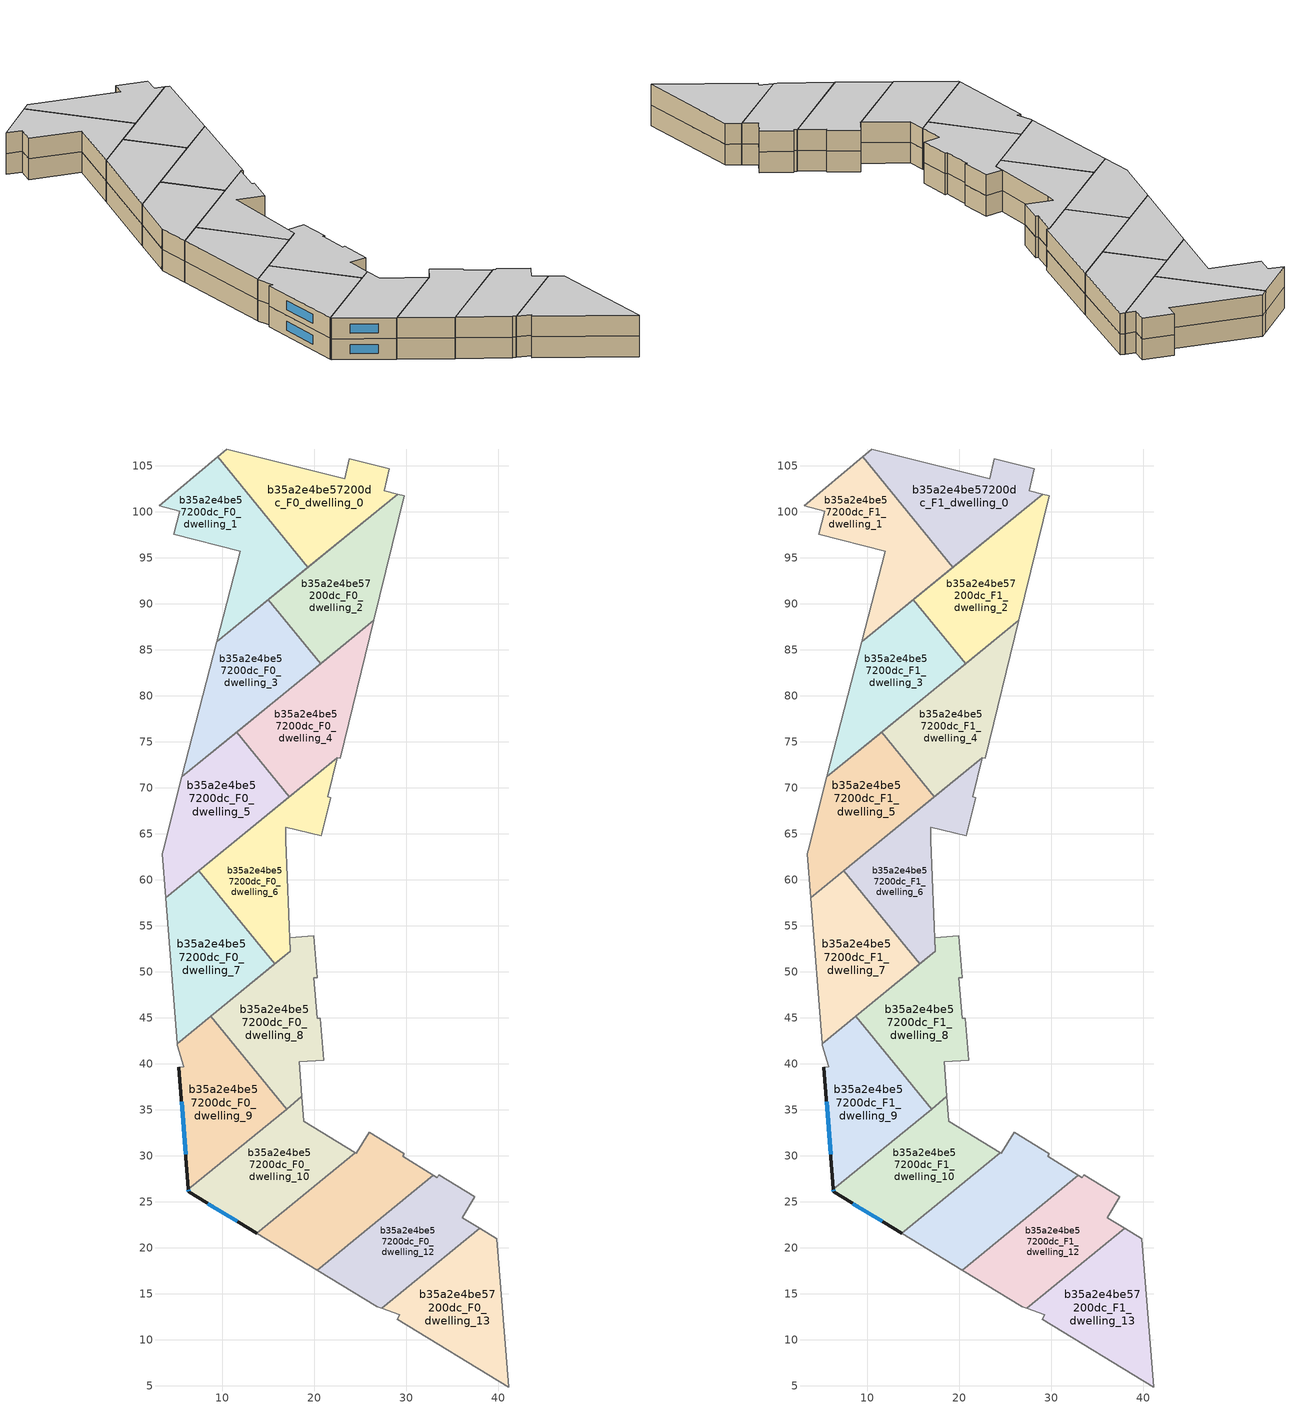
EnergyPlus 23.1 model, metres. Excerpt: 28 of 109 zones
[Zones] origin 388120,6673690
b35a2e4be57200dc_F0_dwelling_0
 floor ground (EU_floor_Construction): 28.17,104.71 27.59,102.3 29.08,101.94 19.3,93.97 9.49,106 10.48,106.84 23.3,103.63 23.82,105.77 z0
 wall adiabatic (EU_wall_Construction): 19.3,93.97 29.08,101.94 27.59,102.3 28.17,104.71 23.82,105.77 23.3,103.63 10.48,106.84 9.49,106 z0:3
 wall to b35a2e4be57200dc_F0_dwelling_1 (EU_wall_Construction): 9.49,106 19.3,93.97 z0:3
b35a2e4be57200dc_F0_dwelling_1
 floor ground (EU_floor_Construction): 9.49,106 19.3,93.97 9.41,85.89 11.93,95.71 4.72,97.56 5.37,100.08 3.15,100.65 z0
 wall adiabatic (EU_wall_Construction): 9.49,106 3.15,100.65 5.37,100.08 4.72,97.56 11.93,95.71 9.41,85.89 19.3,93.97 z0:3
b35a2e4be57200dc_F0_dwelling_10
 floor ground (EU_floor_Construction): 18.66,36.46 18.87,33.78 24.48,30.37 13.73,21.59 6.34,26.1 6.31,26.39 z0
 wall outside (EU_wall_Construction): 6.31,26.39 6.34,26.1 13.73,21.59 z0:3
 wall adiabatic (EU_wall_Construction): 24.48,30.37 18.87,33.78 18.66,36.46 z0:3
 wall to b35a2e4be57200dc_F0_dwelling_11 (EU_wall_Construction): 13.73,21.59 24.48,30.37 z0:3
 wall to b35a2e4be57200dc_F0_dwelling_9 (EU_wall_Construction): 16.99,35.09 6.31,26.39 z0:3
 wall to b35a2e4be57200dc_F0_dwelling_8 (EU_wall_Construction): 18.66,36.46 16.99,35.09 z0:3
 window (EU_Window_Construction): 8.45,24.81 11.62,22.88 / 6.32,26.3 6.33,26.18 z0.86:2.14
b35a2e4be57200dc_F0_dwelling_11
 floor ground (EU_floor_Construction): 29.78,30.24 29.6,29.94 32.96,27.89 20.32,17.58 13.73,21.59 24.48,30.37 24.58,30.3 25.95,32.57 z0
 wall adiabatic (EU_wall_Construction): 32.96,27.89 29.6,29.94 29.78,30.24 25.95,32.57 24.58,30.3 24.48,30.37 / 13.73,21.59 20.32,17.58 z0:3
 wall to b35a2e4be57200dc_F0_dwelling_12 (EU_wall_Construction): 20.32,17.58 32.96,27.89 z0:3
b35a2e4be57200dc_F0_dwelling_12
 floor ground (EU_floor_Construction): 37.43,25.55 36.06,23.28 37.97,22.12 27.32,13.44 26.82,13.61 20.32,17.58 32.96,27.89 33.36,27.64 33.54,27.94 z0
 wall adiabatic (EU_wall_Construction): 37.97,22.12 36.06,23.28 37.43,25.55 33.54,27.94 33.36,27.64 32.96,27.89 / 20.32,17.58 26.82,13.61 27.32,13.44 z0:3
 wall to b35a2e4be57200dc_F0_dwelling_13 (EU_wall_Construction): 27.32,13.44 37.97,22.12 z0:3
b35a2e4be57200dc_F0_dwelling_13
 floor ground (EU_floor_Construction): 39.82,21.01 41.14,4.88 29.03,12.27 29.32,12.74 27.32,13.44 37.97,22.12 z0
 wall adiabatic (EU_wall_Construction): 27.32,13.44 29.32,12.74 29.03,12.27 41.14,4.88 39.82,21.01 37.97,22.12 z0:3
b35a2e4be57200dc_F0_dwelling_2
 floor ground (EU_floor_Construction): 29.76,101.77 26.46,88.2 20.7,83.5 15.01,90.46 29.08,101.94 z0
 wall adiabatic (EU_wall_Construction): 20.7,83.5 26.46,88.2 29.76,101.77 29.08,101.94 15.01,90.46 z0:3
 wall to b35a2e4be57200dc_F0_dwelling_3 (EU_wall_Construction): 15.01,90.46 20.7,83.5 z0:3
b35a2e4be57200dc_F0_dwelling_3
 floor ground (EU_floor_Construction): 15.01,90.46 20.7,83.5 5.62,71.2 9.41,85.89 z0
 wall adiabatic (EU_wall_Construction): 15.01,90.46 9.41,85.89 5.62,71.2 20.7,83.5 z0:3
b35a2e4be57200dc_F0_dwelling_4
 floor ground (EU_floor_Construction): 26.46,88.2 22.83,73.21 22.51,73.29 22.49,73.29 22.48,73.26 17.29,69.03 11.57,76.05 z0
 wall adiabatic (EU_wall_Construction): 17.29,69.03 22.48,73.26 22.49,73.29 22.51,73.29 22.83,73.21 26.46,88.2 11.57,76.05 z0:3
 wall to b35a2e4be57200dc_F0_dwelling_5 (EU_wall_Construction): 11.57,76.05 17.29,69.03 z0:3
b35a2e4be57200dc_F0_dwelling_5
 floor ground (EU_floor_Construction): 11.57,76.05 17.29,69.03 3.84,58.06 3.47,62.87 3.57,63.23 5.62,71.2 z0
 wall adiabatic (EU_wall_Construction): 11.57,76.05 5.62,71.2 3.57,63.23 3.47,62.87 3.84,58.06 17.29,69.03 z0:3
b35a2e4be57200dc_F0_dwelling_6
 floor ground (EU_floor_Construction): 22.48,73.26 21.45,69.02 21.79,68.93 20.78,64.78 16.89,65.72 16.92,64.29 17.37,52.23 15.71,50.88 7.45,61 z0
 wall to b35a2e4be57200dc_F0_dwelling_7 (EU_wall_Construction): 7.45,61 15.71,50.88 z0:3
 wall adiabatic (EU_wall_Construction): 15.71,50.88 17.37,52.23 16.92,64.29 16.89,65.72 20.78,64.78 21.79,68.93 21.45,69.02 22.48,73.26 7.45,61 z0:3
b35a2e4be57200dc_F0_dwelling_7
 floor ground (EU_floor_Construction): 7.45,61 15.71,50.88 5.08,42.21 3.84,58.06 z0
 wall adiabatic (EU_wall_Construction): 7.45,61 3.84,58.06 5.08,42.21 15.71,50.88 z0:3
b35a2e4be57200dc_F0_dwelling_8
 floor ground (EU_floor_Construction): 19.95,53.93 20.31,49.37 19.96,49.34 20.3,44.95 20.65,44.98 21.01,40.42 18.37,40.21 18.66,36.46 16.99,35.09 8.74,45.2 17.37,52.23 17.31,53.73 z0
 wall to b35a2e4be57200dc_F0_dwelling_9 (EU_wall_Construction): 8.74,45.2 16.99,35.09 z0:3
 wall adiabatic (EU_wall_Construction): 18.66,36.46 18.37,40.21 21.01,40.42 20.65,44.98 20.3,44.95 19.96,49.34 20.31,49.37 19.95,53.93 17.31,53.73 17.37,52.23 8.74,45.2 z0:3
b35a2e4be57200dc_F0_dwelling_9
 floor ground (EU_floor_Construction): 8.74,45.2 16.99,35.09 6.31,26.39 5.28,39.66 5.81,39.7 5.09,42.04 5.08,42.21 z0
 wall outside (EU_wall_Construction): 5.28,39.66 6.31,26.39 z0:3
 wall adiabatic (EU_wall_Construction): 8.74,45.2 5.08,42.21 5.09,42.04 5.81,39.7 5.28,39.66 z0:3
 window (EU_Window_Construction): 5.57,35.86 6.02,30.18 z0.86:2.14
b35a2e4be57200dc_F1_dwelling_0
 floor to b35a2e4be57200dc_F0_dwelling_0 (EU_floor_Construction): 28.17,104.71 27.59,102.3 29.08,101.94 19.3,93.97 9.49,106 10.48,106.84 23.3,103.63 23.82,105.77 z3
 wall adiabatic (EU_wall_Construction): 19.3,93.97 29.08,101.94 27.59,102.3 28.17,104.71 23.82,105.77 23.3,103.63 10.48,106.84 9.49,106 z3:6
 wall to b35a2e4be57200dc_F1_dwelling_1 (EU_wall_Construction): 9.49,106 19.3,93.97 z3:6
 ceiling to b35a2e4be57200dc_F2_dwelling_0 (EU_floor_Construction): 29.08,101.94 27.59,102.3 28.17,104.71 23.82,105.77 23.3,103.63 10.48,106.84 9.49,106 19.3,93.97 z6
b35a2e4be57200dc_F1_dwelling_1
 floor to b35a2e4be57200dc_F0_dwelling_1 (EU_floor_Construction): 9.49,106 19.3,93.97 9.41,85.89 11.93,95.71 4.72,97.56 5.37,100.08 3.15,100.65 z3
 wall adiabatic (EU_wall_Construction): 9.49,106 3.15,100.65 5.37,100.08 4.72,97.56 11.93,95.71 9.41,85.89 19.3,93.97 z3:6
 ceiling to b35a2e4be57200dc_F2_dwelling_1 (EU_floor_Construction): 19.3,93.97 9.49,106 3.15,100.65 5.37,100.08 4.72,97.56 11.93,95.71 9.41,85.89 z6
b35a2e4be57200dc_F1_dwelling_10
 floor to b35a2e4be57200dc_F0_dwelling_10 (EU_floor_Construction): 18.66,36.46 18.87,33.78 24.48,30.37 13.73,21.59 6.34,26.1 6.31,26.39 z3
 wall outside (EU_wall_Construction): 6.31,26.39 6.34,26.1 13.73,21.59 z3:6
 wall adiabatic (EU_wall_Construction): 24.48,30.37 18.87,33.78 18.66,36.46 z3:6
 wall to b35a2e4be57200dc_F1_dwelling_11 (EU_wall_Construction): 13.73,21.59 24.48,30.37 z3:6
 wall to b35a2e4be57200dc_F1_dwelling_9 (EU_wall_Construction): 16.99,35.09 6.31,26.39 z3:6
 wall to b35a2e4be57200dc_F1_dwelling_8 (EU_wall_Construction): 18.66,36.46 16.99,35.09 z3:6
 window (EU_Window_Construction): 8.45,24.81 11.62,22.88 / 6.32,26.3 6.33,26.18 z3.86:5.14
 ceiling to b35a2e4be57200dc_F2_dwelling_10 (EU_floor_Construction): 24.48,30.37 18.87,33.78 18.66,36.46 6.31,26.39 6.34,26.1 13.73,21.59 z6
b35a2e4be57200dc_F1_dwelling_11
 floor to b35a2e4be57200dc_F0_dwelling_11 (EU_floor_Construction): 29.78,30.24 29.6,29.94 32.96,27.89 20.32,17.58 13.73,21.59 24.48,30.37 24.58,30.3 25.95,32.57 z3
 wall adiabatic (EU_wall_Construction): 32.96,27.89 29.6,29.94 29.78,30.24 25.95,32.57 24.58,30.3 24.48,30.37 / 13.73,21.59 20.32,17.58 z3:6
 wall to b35a2e4be57200dc_F1_dwelling_12 (EU_wall_Construction): 20.32,17.58 32.96,27.89 z3:6
 ceiling to b35a2e4be57200dc_F2_dwelling_11 (EU_floor_Construction): 32.96,27.89 29.6,29.94 29.78,30.24 25.95,32.57 24.58,30.3 24.48,30.37 13.73,21.59 20.32,17.58 z6
b35a2e4be57200dc_F1_dwelling_12
 floor to b35a2e4be57200dc_F0_dwelling_12 (EU_floor_Construction): 37.43,25.55 36.06,23.28 37.97,22.12 27.32,13.44 26.82,13.61 20.32,17.58 32.96,27.89 33.36,27.64 33.54,27.94 z3
 wall adiabatic (EU_wall_Construction): 37.97,22.12 36.06,23.28 37.43,25.55 33.54,27.94 33.36,27.64 32.96,27.89 / 20.32,17.58 26.82,13.61 27.32,13.44 z3:6
 wall to b35a2e4be57200dc_F1_dwelling_13 (EU_wall_Construction): 27.32,13.44 37.97,22.12 z3:6
 ceiling to b35a2e4be57200dc_F2_dwelling_12 (EU_floor_Construction): 37.97,22.12 36.06,23.28 37.43,25.55 33.54,27.94 33.36,27.64 32.96,27.89 20.32,17.58 26.82,13.61 27.32,13.44 z6
b35a2e4be57200dc_F1_dwelling_13
 floor to b35a2e4be57200dc_F0_dwelling_13 (EU_floor_Construction): 39.82,21.01 41.14,4.88 29.03,12.27 29.32,12.74 27.32,13.44 37.97,22.12 z3
 wall adiabatic (EU_wall_Construction): 27.32,13.44 29.32,12.74 29.03,12.27 41.14,4.88 39.82,21.01 37.97,22.12 z3:6
 ceiling to b35a2e4be57200dc_F2_dwelling_13 (EU_floor_Construction): 41.14,4.88 39.82,21.01 37.97,22.12 27.32,13.44 29.32,12.74 29.03,12.27 z6
b35a2e4be57200dc_F1_dwelling_2
 floor to b35a2e4be57200dc_F0_dwelling_2 (EU_floor_Construction): 29.76,101.77 26.46,88.2 20.7,83.5 15.01,90.46 29.08,101.94 z3
 wall adiabatic (EU_wall_Construction): 20.7,83.5 26.46,88.2 29.76,101.77 29.08,101.94 15.01,90.46 z3:6
 wall to b35a2e4be57200dc_F1_dwelling_3 (EU_wall_Construction): 15.01,90.46 20.7,83.5 z3:6
 ceiling to b35a2e4be57200dc_F2_dwelling_2 (EU_floor_Construction): 26.46,88.2 29.76,101.77 29.08,101.94 15.01,90.46 20.7,83.5 z6
b35a2e4be57200dc_F1_dwelling_3
 floor to b35a2e4be57200dc_F0_dwelling_3 (EU_floor_Construction): 15.01,90.46 20.7,83.5 5.62,71.2 9.41,85.89 z3
 wall adiabatic (EU_wall_Construction): 15.01,90.46 9.41,85.89 5.62,71.2 20.7,83.5 z3:6
 ceiling to b35a2e4be57200dc_F2_dwelling_3 (EU_floor_Construction): 20.7,83.5 15.01,90.46 9.41,85.89 5.62,71.2 z6
b35a2e4be57200dc_F1_dwelling_4
 floor to b35a2e4be57200dc_F0_dwelling_4 (EU_floor_Construction): 26.46,88.2 22.83,73.21 22.51,73.29 22.49,73.29 22.48,73.26 17.29,69.03 11.57,76.05 z3
 wall adiabatic (EU_wall_Construction): 17.29,69.03 22.48,73.26 22.49,73.29 22.51,73.29 22.83,73.21 26.46,88.2 11.57,76.05 z3:6
 wall to b35a2e4be57200dc_F1_dwelling_5 (EU_wall_Construction): 11.57,76.05 17.29,69.03 z3:6
 ceiling to b35a2e4be57200dc_F2_dwelling_4 (EU_floor_Construction): 22.83,73.21 26.46,88.2 11.57,76.05 17.29,69.03 22.48,73.26 22.49,73.29 22.51,73.29 z6
b35a2e4be57200dc_F1_dwelling_5
 floor to b35a2e4be57200dc_F0_dwelling_5 (EU_floor_Construction): 11.57,76.05 17.29,69.03 3.84,58.06 3.47,62.87 3.57,63.23 5.62,71.2 z3
 wall adiabatic (EU_wall_Construction): 11.57,76.05 5.62,71.2 3.57,63.23 3.47,62.87 3.84,58.06 17.29,69.03 z3:6
 ceiling to b35a2e4be57200dc_F2_dwelling_5 (EU_floor_Construction): 17.29,69.03 11.57,76.05 5.62,71.2 3.57,63.23 3.47,62.87 3.84,58.06 z6
b35a2e4be57200dc_F1_dwelling_6
 floor to b35a2e4be57200dc_F0_dwelling_6 (EU_floor_Construction): 22.48,73.26 21.45,69.02 21.79,68.93 20.78,64.78 16.89,65.72 16.92,64.29 17.37,52.23 15.71,50.88 7.45,61 z3
 wall to b35a2e4be57200dc_F1_dwelling_7 (EU_wall_Construction): 7.45,61 15.71,50.88 z3:6
 wall adiabatic (EU_wall_Construction): 15.71,50.88 17.37,52.23 16.92,64.29 16.89,65.72 20.78,64.78 21.79,68.93 21.45,69.02 22.48,73.26 7.45,61 z3:6
 ceiling to b35a2e4be57200dc_F2_dwelling_6 (EU_floor_Construction): 17.37,52.23 16.92,64.29 16.89,65.72 20.78,64.78 21.79,68.93 21.45,69.02 22.48,73.26 7.45,61 15.71,50.88 z6
b35a2e4be57200dc_F1_dwelling_7
 floor to b35a2e4be57200dc_F0_dwelling_7 (EU_floor_Construction): 7.45,61 15.71,50.88 5.08,42.21 3.84,58.06 z3
 wall adiabatic (EU_wall_Construction): 7.45,61 3.84,58.06 5.08,42.21 15.71,50.88 z3:6
 ceiling to b35a2e4be57200dc_F2_dwelling_7 (EU_floor_Construction): 15.71,50.88 7.45,61 3.84,58.06 5.08,42.21 z6
b35a2e4be57200dc_F1_dwelling_8
 floor to b35a2e4be57200dc_F0_dwelling_8 (EU_floor_Construction): 19.95,53.93 20.31,49.37 19.96,49.34 20.3,44.95 20.65,44.98 21.01,40.42 18.37,40.21 18.66,36.46 16.99,35.09 8.74,45.2 17.37,52.23 17.31,53.73 z3
 wall to b35a2e4be57200dc_F1_dwelling_9 (EU_wall_Construction): 8.74,45.2 16.99,35.09 z3:6
 wall adiabatic (EU_wall_Construction): 18.66,36.46 18.37,40.21 21.01,40.42 20.65,44.98 20.3,44.95 19.96,49.34 20.31,49.37 19.95,53.93 17.31,53.73 17.37,52.23 8.74,45.2 z3:6
 ceiling to b35a2e4be57200dc_F2_dwelling_8 (EU_floor_Construction): 18.66,36.46 18.37,40.21 21.01,40.42 20.65,44.98 20.3,44.95 19.96,49.34 20.31,49.37 19.95,53.93 17.31,53.73 17.37,52.23 8.74,45.2 16.99,35.09 z6
b35a2e4be57200dc_F1_dwelling_9
 floor to b35a2e4be57200dc_F0_dwelling_9 (EU_floor_Construction): 8.74,45.2 16.99,35.09 6.31,26.39 5.28,39.66 5.81,39.7 5.09,42.04 5.08,42.21 z3
 wall outside (EU_wall_Construction): 5.28,39.66 6.31,26.39 z3:6
 wall adiabatic (EU_wall_Construction): 8.74,45.2 5.08,42.21 5.09,42.04 5.81,39.7 5.28,39.66 z3:6
 window (EU_Window_Construction): 5.57,35.86 6.02,30.18 z3.86:5.14
 ceiling to b35a2e4be57200dc_F2_dwelling_9 (EU_floor_Construction): 16.99,35.09 8.74,45.2 5.08,42.21 5.09,42.04 5.81,39.7 5.28,39.66 6.31,26.39 z6
[Building]
EU S2 Campaign: North Axis=0; Terrain=City; Solar Distribution=FullExterior
[Site:Location]
Helsinki-Vantaa.AP: Latitude=60.317; Longitude=24.963; Time Zone=2; Elevation=54.6
[SizingPeriod:WeatherFileDays]
AnnualSizingPeriod: Begin Month=1; Begin Day of Month=1; End Month=12; End Day of Month=31; Day of Week for Start Day=Monday; Use Weather File Daylight Saving Period=No; Use Weather File Rain and Snow Indicators=No
[MATERIAL]
EU_InternalMass_Material: Roughness=MediumRough; Thickness=0.1; Conductivity=1; Density=1800; Specific Heat=900; Thermal Absorptance=0.9; Solar Absorptance=0.7; Visible Absorptance=0.7
[MATERIAL:NOMASS] Roughness=MediumRough; Thermal Absorptance=0.9; Solar Absorptance=0.7; Visible Absorptance=0.7
Name | Thermal Resistance
EU_wall_NoMass | 5.91765
EU_floor_NoMass | 6.2875
[WINDOWMATERIAL:SIMPLEGLAZINGSYSTEM]
EU_Window_SimpleGlazing: UFactor=0.994035; Solar Heat Gain Coefficient=0.7; Visible Transmittance=0.7
[CONSTRUCTION]
EU_wall_Construction: EU_wall_NoMass
EU_floor_Construction: EU_floor_NoMass
EU_Window_Construction: EU_Window_SimpleGlazing
EU_InternalMass_Construction: EU_InternalMass_Material
[ZONE] Type=1; Multiplier=1; Ceiling Height=autocalculate; Floor Area=autocalculate; Part of Total Floor Area=Yes
Name | Volume
b35a2e4be57200dc_F0_dwelling_0; b35a2e4be57200dc_F1_dwelling_0 | 360.059
b35a2e4be57200dc_F0_dwelling_1; b35a2e4be57200dc_F1_dwelling_1 | 360.027
b35a2e4be57200dc_F0_dwelling_10; b35a2e4be57200dc_F1_dwelling_10 | 357.148
b35a2e4be57200dc_F0_dwelling_11; b35a2e4be57200dc_F1_dwelling_11 | 362.912
b35a2e4be57200dc_F0_dwelling_12; b35a2e4be57200dc_F1_dwelling_12 | 360.028
b35a2e4be57200dc_F0_dwelling_13; b35a2e4be57200dc_F1_dwelling_13 | 360.017
b35a2e4be57200dc_F0_dwelling_2; b35a2e4be57200dc_F1_dwelling_2 | 360.009
b35a2e4be57200dc_F0_dwelling_3; b35a2e4be57200dc_F1_dwelling_3 | 360.04
b35a2e4be57200dc_F0_dwelling_4; b35a2e4be57200dc_F1_dwelling_4 | 360.151
b35a2e4be57200dc_F0_dwelling_5; b35a2e4be57200dc_F1_dwelling_5 | 360.136
b35a2e4be57200dc_F0_dwelling_6; b35a2e4be57200dc_F1_dwelling_6 | 355.198
b35a2e4be57200dc_F0_dwelling_7; b35a2e4be57200dc_F1_dwelling_7 | 359.908
b35a2e4be57200dc_F0_dwelling_8; b35a2e4be57200dc_F1_dwelling_8 | 364.707
b35a2e4be57200dc_F0_dwelling_9; b35a2e4be57200dc_F1_dwelling_9 | 360.003
[INTERNALMASS] Construction=EU_InternalMass_Construction
Name | Zone or ZoneList | Surface Area
b35a2e4be57200dc_F0_dwelling_0_EU_InternalMass | b35a2e4be57200dc_F0_dwelling_0 | 120.021
b35a2e4be57200dc_F0_dwelling_1_EU_InternalMass | b35a2e4be57200dc_F0_dwelling_1 | 120.007
b35a2e4be57200dc_F0_dwelling_2_EU_InternalMass | b35a2e4be57200dc_F0_dwelling_2 | 120.004
b35a2e4be57200dc_F0_dwelling_3_EU_InternalMass | b35a2e4be57200dc_F0_dwelling_3 | 120.009
b35a2e4be57200dc_F0_dwelling_4_EU_InternalMass | b35a2e4be57200dc_F0_dwelling_4 | 120.053
b35a2e4be57200dc_F0_dwelling_5_EU_InternalMass | b35a2e4be57200dc_F0_dwelling_5 | 120.044
b35a2e4be57200dc_F0_dwelling_6_EU_InternalMass | b35a2e4be57200dc_F0_dwelling_6 | 118.403
b35a2e4be57200dc_F0_dwelling_7_EU_InternalMass | b35a2e4be57200dc_F0_dwelling_7 | 119.973
b35a2e4be57200dc_F0_dwelling_8_EU_InternalMass | b35a2e4be57200dc_F0_dwelling_8 | 121.569
b35a2e4be57200dc_F0_dwelling_9_EU_InternalMass | b35a2e4be57200dc_F0_dwelling_9 | 120.003
b35a2e4be57200dc_F0_dwelling_10_EU_InternalMass | b35a2e4be57200dc_F0_dwelling_10 | 119.05
b35a2e4be57200dc_F0_dwelling_11_EU_InternalMass | b35a2e4be57200dc_F0_dwelling_11 | 120.97
b35a2e4be57200dc_F0_dwelling_12_EU_InternalMass | b35a2e4be57200dc_F0_dwelling_12 | 120.009
b35a2e4be57200dc_F0_dwelling_13_EU_InternalMass | b35a2e4be57200dc_F0_dwelling_13 | 120.006
b35a2e4be57200dc_F1_dwelling_0_EU_InternalMass | b35a2e4be57200dc_F1_dwelling_0 | 120.021
b35a2e4be57200dc_F1_dwelling_1_EU_InternalMass | b35a2e4be57200dc_F1_dwelling_1 | 120.007
b35a2e4be57200dc_F1_dwelling_2_EU_InternalMass | b35a2e4be57200dc_F1_dwelling_2 | 120.004
b35a2e4be57200dc_F1_dwelling_3_EU_InternalMass | b35a2e4be57200dc_F1_dwelling_3 | 120.009
b35a2e4be57200dc_F1_dwelling_4_EU_InternalMass | b35a2e4be57200dc_F1_dwelling_4 | 120.053
b35a2e4be57200dc_F1_dwelling_5_EU_InternalMass | b35a2e4be57200dc_F1_dwelling_5 | 120.044
b35a2e4be57200dc_F1_dwelling_6_EU_InternalMass | b35a2e4be57200dc_F1_dwelling_6 | 118.403
b35a2e4be57200dc_F1_dwelling_7_EU_InternalMass | b35a2e4be57200dc_F1_dwelling_7 | 119.973
b35a2e4be57200dc_F1_dwelling_8_EU_InternalMass | b35a2e4be57200dc_F1_dwelling_8 | 121.569
b35a2e4be57200dc_F1_dwelling_9_EU_InternalMass | b35a2e4be57200dc_F1_dwelling_9 | 120.003
b35a2e4be57200dc_F1_dwelling_10_EU_InternalMass | b35a2e4be57200dc_F1_dwelling_10 | 119.05
b35a2e4be57200dc_F1_dwelling_11_EU_InternalMass | b35a2e4be57200dc_F1_dwelling_11 | 120.97
b35a2e4be57200dc_F1_dwelling_12_EU_InternalMass | b35a2e4be57200dc_F1_dwelling_12 | 120.009
b35a2e4be57200dc_F1_dwelling_13_EU_InternalMass | b35a2e4be57200dc_F1_dwelling_13 | 120.006
[OTHEREQUIPMENT] Fuel Type=Electricity; Design Level Calculation Method=Watts/Area; Power per Zone Floor Area=1; Fraction Latent=0; Fraction Radiant=0; Fraction Lost=0; Carbon Dioxide Generation Rate=0; EndUse Subcategory=EU_Step8_InternalGains
Name | Zone or ZoneList or Space or SpaceList | Schedule
EU_Step8_InternalGain_b35a2e4be57200dc_F0_dwelling_0_f000 | b35a2e4be57200dc_F0_dwelling_0 | EU_Step8_GainSchedule_b35a2e4be57200dc_F0_dwelling_0_f000
EU_Step8_InternalGain_b35a2e4be57200dc_F0_dwelling_1_f000 | b35a2e4be57200dc_F0_dwelling_1 | EU_Step8_GainSchedule_b35a2e4be57200dc_F0_dwelling_1_f000
EU_Step8_InternalGain_b35a2e4be57200dc_F0_dwelling_2_f000 | b35a2e4be57200dc_F0_dwelling_2 | EU_Step8_GainSchedule_b35a2e4be57200dc_F0_dwelling_2_f000
EU_Step8_InternalGain_b35a2e4be57200dc_F0_dwelling_3_f000 | b35a2e4be57200dc_F0_dwelling_3 | EU_Step8_GainSchedule_b35a2e4be57200dc_F0_dwelling_3_f000
EU_Step8_InternalGain_b35a2e4be57200dc_F0_dwelling_4_f000 | b35a2e4be57200dc_F0_dwelling_4 | EU_Step8_GainSchedule_b35a2e4be57200dc_F0_dwelling_4_f000
EU_Step8_InternalGain_b35a2e4be57200dc_F0_dwelling_5_f000 | b35a2e4be57200dc_F0_dwelling_5 | EU_Step8_GainSchedule_b35a2e4be57200dc_F0_dwelling_5_f000
EU_Step8_InternalGain_b35a2e4be57200dc_F0_dwelling_6_f000 | b35a2e4be57200dc_F0_dwelling_6 | EU_Step8_GainSchedule_b35a2e4be57200dc_F0_dwelling_6_f000
EU_Step8_InternalGain_b35a2e4be57200dc_F0_dwelling_7_f000 | b35a2e4be57200dc_F0_dwelling_7 | EU_Step8_GainSchedule_b35a2e4be57200dc_F0_dwelling_7_f000
EU_Step8_InternalGain_b35a2e4be57200dc_F0_dwelling_8_f000 | b35a2e4be57200dc_F0_dwelling_8 | EU_Step8_GainSchedule_b35a2e4be57200dc_F0_dwelling_8_f000
EU_Step8_InternalGain_b35a2e4be57200dc_F0_dwelling_9_f000 | b35a2e4be57200dc_F0_dwelling_9 | EU_Step8_GainSchedule_b35a2e4be57200dc_F0_dwelling_9_f000
EU_Step8_InternalGain_b35a2e4be57200dc_F0_dwelling_10_f000 | b35a2e4be57200dc_F0_dwelling_10 | EU_Step8_GainSchedule_b35a2e4be57200dc_F0_dwelling_10_f000
EU_Step8_InternalGain_b35a2e4be57200dc_F0_dwelling_11_f000 | b35a2e4be57200dc_F0_dwelling_11 | EU_Step8_GainSchedule_b35a2e4be57200dc_F0_dwelling_11_f000
EU_Step8_InternalGain_b35a2e4be57200dc_F0_dwelling_12_f000 | b35a2e4be57200dc_F0_dwelling_12 | EU_Step8_GainSchedule_b35a2e4be57200dc_F0_dwelling_12_f000
EU_Step8_InternalGain_b35a2e4be57200dc_F0_dwelling_13_f000 | b35a2e4be57200dc_F0_dwelling_13 | EU_Step8_GainSchedule_b35a2e4be57200dc_F0_dwelling_13_f000
EU_Step8_InternalGain_b35a2e4be57200dc_F1_dwelling_0_f000 | b35a2e4be57200dc_F1_dwelling_0 | EU_Step8_GainSchedule_b35a2e4be57200dc_F1_dwelling_0_f000
EU_Step8_InternalGain_b35a2e4be57200dc_F1_dwelling_1_f000 | b35a2e4be57200dc_F1_dwelling_1 | EU_Step8_GainSchedule_b35a2e4be57200dc_F1_dwelling_1_f000
EU_Step8_InternalGain_b35a2e4be57200dc_F1_dwelling_2_f000 | b35a2e4be57200dc_F1_dwelling_2 | EU_Step8_GainSchedule_b35a2e4be57200dc_F1_dwelling_2_f000
EU_Step8_InternalGain_b35a2e4be57200dc_F1_dwelling_3_f000 | b35a2e4be57200dc_F1_dwelling_3 | EU_Step8_GainSchedule_b35a2e4be57200dc_F1_dwelling_3_f000
EU_Step8_InternalGain_b35a2e4be57200dc_F1_dwelling_4_f000 | b35a2e4be57200dc_F1_dwelling_4 | EU_Step8_GainSchedule_b35a2e4be57200dc_F1_dwelling_4_f000
EU_Step8_InternalGain_b35a2e4be57200dc_F1_dwelling_5_f000 | b35a2e4be57200dc_F1_dwelling_5 | EU_Step8_GainSchedule_b35a2e4be57200dc_F1_dwelling_5_f000
EU_Step8_InternalGain_b35a2e4be57200dc_F1_dwelling_6_f000 | b35a2e4be57200dc_F1_dwelling_6 | EU_Step8_GainSchedule_b35a2e4be57200dc_F1_dwelling_6_f000
EU_Step8_InternalGain_b35a2e4be57200dc_F1_dwelling_7_f000 | b35a2e4be57200dc_F1_dwelling_7 | EU_Step8_GainSchedule_b35a2e4be57200dc_F1_dwelling_7_f000
EU_Step8_InternalGain_b35a2e4be57200dc_F1_dwelling_8_f000 | b35a2e4be57200dc_F1_dwelling_8 | EU_Step8_GainSchedule_b35a2e4be57200dc_F1_dwelling_8_f000
EU_Step8_InternalGain_b35a2e4be57200dc_F1_dwelling_9_f000 | b35a2e4be57200dc_F1_dwelling_9 | EU_Step8_GainSchedule_b35a2e4be57200dc_F1_dwelling_9_f000
EU_Step8_InternalGain_b35a2e4be57200dc_F1_dwelling_10_f000 | b35a2e4be57200dc_F1_dwelling_10 | EU_Step8_GainSchedule_b35a2e4be57200dc_F1_dwelling_10_f000
EU_Step8_InternalGain_b35a2e4be57200dc_F1_dwelling_11_f000 | b35a2e4be57200dc_F1_dwelling_11 | EU_Step8_GainSchedule_b35a2e4be57200dc_F1_dwelling_11_f000
EU_Step8_InternalGain_b35a2e4be57200dc_F1_dwelling_12_f000 | b35a2e4be57200dc_F1_dwelling_12 | EU_Step8_GainSchedule_b35a2e4be57200dc_F1_dwelling_12_f000
EU_Step8_InternalGain_b35a2e4be57200dc_F1_dwelling_13_f000 | b35a2e4be57200dc_F1_dwelling_13 | EU_Step8_GainSchedule_b35a2e4be57200dc_F1_dwelling_13_f000
[ZONEVENTILATION:DESIGNFLOWRATE] Schedule=EU_AlwaysOn; Design Flow Rate Calculation Method=AirChanges/Hour; Air Changes per Hour=0.596421; Ventilation Type=Natural; Fan Pressure Rise=0; Fan Total Efficiency=1; Constant Term Coefficient=1; Temperature Term Coefficient=0; Velocity Term Coefficient=0; Velocity Squared Term Coefficient=0; Minimum Indoor Temperature=-100; Maximum Indoor Temperature=100; Delta Temperature=-100; Minimum Outdoor Temperature=-100; Maximum Outdoor Temperature=100; Maximum Wind Speed=40
Name | Zone or ZoneList or Space or SpaceList
EU_ConstantAir_b35a2e4be57200dc_F0_dwelling_0 | b35a2e4be57200dc_F0_dwelling_0
EU_ConstantAir_b35a2e4be57200dc_F0_dwelling_1 | b35a2e4be57200dc_F0_dwelling_1
EU_ConstantAir_b35a2e4be57200dc_F0_dwelling_2 | b35a2e4be57200dc_F0_dwelling_2
EU_ConstantAir_b35a2e4be57200dc_F0_dwelling_3 | b35a2e4be57200dc_F0_dwelling_3
EU_ConstantAir_b35a2e4be57200dc_F0_dwelling_4 | b35a2e4be57200dc_F0_dwelling_4
EU_ConstantAir_b35a2e4be57200dc_F0_dwelling_5 | b35a2e4be57200dc_F0_dwelling_5
EU_ConstantAir_b35a2e4be57200dc_F0_dwelling_6 | b35a2e4be57200dc_F0_dwelling_6
EU_ConstantAir_b35a2e4be57200dc_F0_dwelling_7 | b35a2e4be57200dc_F0_dwelling_7
EU_ConstantAir_b35a2e4be57200dc_F0_dwelling_8 | b35a2e4be57200dc_F0_dwelling_8
EU_ConstantAir_b35a2e4be57200dc_F0_dwelling_9 | b35a2e4be57200dc_F0_dwelling_9
EU_ConstantAir_b35a2e4be57200dc_F0_dwelling_10 | b35a2e4be57200dc_F0_dwelling_10
EU_ConstantAir_b35a2e4be57200dc_F0_dwelling_11 | b35a2e4be57200dc_F0_dwelling_11
EU_ConstantAir_b35a2e4be57200dc_F0_dwelling_12 | b35a2e4be57200dc_F0_dwelling_12
EU_ConstantAir_b35a2e4be57200dc_F0_dwelling_13 | b35a2e4be57200dc_F0_dwelling_13
EU_ConstantAir_b35a2e4be57200dc_F1_dwelling_0 | b35a2e4be57200dc_F1_dwelling_0
EU_ConstantAir_b35a2e4be57200dc_F1_dwelling_1 | b35a2e4be57200dc_F1_dwelling_1
EU_ConstantAir_b35a2e4be57200dc_F1_dwelling_2 | b35a2e4be57200dc_F1_dwelling_2
EU_ConstantAir_b35a2e4be57200dc_F1_dwelling_3 | b35a2e4be57200dc_F1_dwelling_3
EU_ConstantAir_b35a2e4be57200dc_F1_dwelling_4 | b35a2e4be57200dc_F1_dwelling_4
EU_ConstantAir_b35a2e4be57200dc_F1_dwelling_5 | b35a2e4be57200dc_F1_dwelling_5
EU_ConstantAir_b35a2e4be57200dc_F1_dwelling_6 | b35a2e4be57200dc_F1_dwelling_6
EU_ConstantAir_b35a2e4be57200dc_F1_dwelling_7 | b35a2e4be57200dc_F1_dwelling_7
EU_ConstantAir_b35a2e4be57200dc_F1_dwelling_8 | b35a2e4be57200dc_F1_dwelling_8
EU_ConstantAir_b35a2e4be57200dc_F1_dwelling_9 | b35a2e4be57200dc_F1_dwelling_9
EU_ConstantAir_b35a2e4be57200dc_F1_dwelling_10 | b35a2e4be57200dc_F1_dwelling_10
EU_ConstantAir_b35a2e4be57200dc_F1_dwelling_11 | b35a2e4be57200dc_F1_dwelling_11
EU_ConstantAir_b35a2e4be57200dc_F1_dwelling_12 | b35a2e4be57200dc_F1_dwelling_12
EU_ConstantAir_b35a2e4be57200dc_F1_dwelling_13 | b35a2e4be57200dc_F1_dwelling_13
[HVACTEMPLATE:THERMOSTAT] Constant Heating Setpoint=20; Constant Cooling Setpoint=50
EU_HeatOnly_b35a2e4be57200dc_F0_dwelling_0; EU_HeatOnly_b35a2e4be57200dc_F0_dwelling_1; EU_HeatOnly_b35a2e4be57200dc_F0_dwelling_2; EU_HeatOnly_b35a2e4be57200dc_F0_dwelling_3; EU_HeatOnly_b35a2e4be57200dc_F0_dwelling_4; EU_HeatOnly_b35a2e4be57200dc_F0_dwelling_5; EU_HeatOnly_b35a2e4be57200dc_F0_dwelling_6; EU_HeatOnly_b35a2e4be57200dc_F0_dwelling_7; EU_HeatOnly_b35a2e4be57200dc_F0_dwelling_8; EU_HeatOnly_b35a2e4be57200dc_F0_dwelling_9; EU_HeatOnly_b35a2e4be57200dc_F0_dwelling_10; EU_HeatOnly_b35a2e4be57200dc_F0_dwelling_11; EU_HeatOnly_b35a2e4be57200dc_F0_dwelling_12; EU_HeatOnly_b35a2e4be57200dc_F0_dwelling_13; EU_HeatOnly_b35a2e4be57200dc_F1_dwelling_0; EU_HeatOnly_b35a2e4be57200dc_F1_dwelling_1; EU_HeatOnly_b35a2e4be57200dc_F1_dwelling_2; EU_HeatOnly_b35a2e4be57200dc_F1_dwelling_3; EU_HeatOnly_b35a2e4be57200dc_F1_dwelling_4; EU_HeatOnly_b35a2e4be57200dc_F1_dwelling_5; EU_HeatOnly_b35a2e4be57200dc_F1_dwelling_6; EU_HeatOnly_b35a2e4be57200dc_F1_dwelling_7; EU_HeatOnly_b35a2e4be57200dc_F1_dwelling_8; EU_HeatOnly_b35a2e4be57200dc_F1_dwelling_9; EU_HeatOnly_b35a2e4be57200dc_F1_dwelling_10; EU_HeatOnly_b35a2e4be57200dc_F1_dwelling_11; EU_HeatOnly_b35a2e4be57200dc_F1_dwelling_12; EU_HeatOnly_b35a2e4be57200dc_F1_dwelling_13; EU_HeatOnly_b35a2e4be57200dc_F2_dwelling_0; EU_HeatOnly_b35a2e4be57200dc_F2_dwelling_1; EU_HeatOnly_b35a2e4be57200dc_F2_dwelling_2; EU_HeatOnly_b35a2e4be57200dc_F2_dwelling_3; EU_HeatOnly_b35a2e4be57200dc_F2_dwelling_4; EU_HeatOnly_b35a2e4be57200dc_F2_dwelling_5; EU_HeatOnly_b35a2e4be57200dc_F2_dwelling_6; EU_HeatOnly_b35a2e4be57200dc_F2_dwelling_7; EU_HeatOnly_b35a2e4be57200dc_F2_dwelling_8; EU_HeatOnly_b35a2e4be57200dc_F2_dwelling_9; EU_HeatOnly_b35a2e4be57200dc_F2_dwelling_10; EU_HeatOnly_b35a2e4be57200dc_F2_dwelling_11; EU_HeatOnly_b35a2e4be57200dc_F2_dwelling_12; EU_HeatOnly_b35a2e4be57200dc_F2_dwelling_13; EU_HeatOnly_b35a2e4be57200dc_F3_dwelling_0; EU_HeatOnly_b35a2e4be57200dc_F3_dwelling_1; EU_HeatOnly_b35a2e4be57200dc_F3_dwelling_2; EU_HeatOnly_b35a2e4be57200dc_F3_dwelling_3; EU_HeatOnly_b35a2e4be57200dc_F3_dwelling_4; EU_HeatOnly_b35a2e4be57200dc_F3_dwelling_5; EU_HeatOnly_b35a2e4be57200dc_F3_dwelling_6; EU_HeatOnly_b35a2e4be57200dc_F3_dwelling_7; EU_HeatOnly_b35a2e4be57200dc_F3_dwelling_8; EU_HeatOnly_b35a2e4be57200dc_F3_dwelling_9; EU_HeatOnly_b35a2e4be57200dc_F3_dwelling_10; EU_HeatOnly_b35a2e4be57200dc_F3_dwelling_11; EU_HeatOnly_b35a2e4be57200dc_F3_dwelling_12; EU_HeatOnly_b35a2e4be57200dc_F3_dwelling_13; EU_HeatOnly_b35a2e4be57200dc_F4_dwelling_0; EU_HeatOnly_b35a2e4be57200dc_F4_dwelling_1; EU_HeatOnly_b35a2e4be57200dc_F4_dwelling_2; EU_HeatOnly_b35a2e4be57200dc_F4_dwelling_3; EU_HeatOnly_b35a2e4be57200dc_F4_dwelling_4; EU_HeatOnly_b35a2e4be57200dc_F4_dwelling_5; EU_HeatOnly_b35a2e4be57200dc_F4_dwelling_6; EU_HeatOnly_b35a2e4be57200dc_F4_dwelling_7; EU_HeatOnly_b35a2e4be57200dc_F4_dwelling_8; EU_HeatOnly_b35a2e4be57200dc_F4_dwelling_9; EU_HeatOnly_b35a2e4be57200dc_F4_dwelling_10; EU_HeatOnly_b35a2e4be57200dc_F4_dwelling_11; EU_HeatOnly_b35a2e4be57200dc_F4_dwelling_12; EU_HeatOnly_b35a2e4be57200dc_F4_dwelling_13; EU_HeatOnly_b35a2e4be57200dc_F5_dwelling_0; EU_HeatOnly_b35a2e4be57200dc_F5_dwelling_1; EU_HeatOnly_b35a2e4be57200dc_F5_dwelling_2; EU_HeatOnly_b35a2e4be57200dc_F5_dwelling_3; EU_HeatOnly_b35a2e4be57200dc_F5_dwelling_4; EU_HeatOnly_b35a2e4be57200dc_F5_dwelling_5; EU_HeatOnly_b35a2e4be57200dc_F5_dwelling_6; EU_HeatOnly_b35a2e4be57200dc_F5_dwelling_7; EU_HeatOnly_b35a2e4be57200dc_F5_dwelling_8; EU_HeatOnly_b35a2e4be57200dc_F5_dwelling_9; EU_HeatOnly_b35a2e4be57200dc_F5_dwelling_10; EU_HeatOnly_b35a2e4be57200dc_F5_dwelling_11; EU_HeatOnly_b35a2e4be57200dc_F5_dwelling_12; EU_HeatOnly_b35a2e4be57200dc_F6_dwelling_0; EU_HeatOnly_b35a2e4be57200dc_F6_dwelling_1; EU_HeatOnly_b35a2e4be57200dc_F6_dwelling_2; EU_HeatOnly_b35a2e4be57200dc_F6_dwelling_3; EU_HeatOnly_b35a2e4be57200dc_F6_dwelling_4; EU_HeatOnly_b35a2e4be57200dc_F6_dwelling_5; EU_HeatOnly_b35a2e4be57200dc_F6_dwelling_6; EU_HeatOnly_b35a2e4be57200dc_F6_dwelling_7; EU_HeatOnly_b35a2e4be57200dc_F6_dwelling_8; EU_HeatOnly_b35a2e4be57200dc_F6_dwelling_9; EU_HeatOnly_b35a2e4be57200dc_F6_dwelling_10; EU_HeatOnly_b35a2e4be57200dc_F6_dwelling_11; EU_HeatOnly_b35a2e4be57200dc_F6_dwelling_12; EU_HeatOnly_b35a2e4be57200dc_F7_dwelling_0; EU_HeatOnly_b35a2e4be57200dc_F7_dwelling_1; EU_HeatOnly_b35a2e4be57200dc_F7_dwelling_2; EU_HeatOnly_b35a2e4be57200dc_F7_dwelling_3; EU_HeatOnly_b35a2e4be57200dc_F7_dwelling_4; EU_HeatOnly_b35a2e4be57200dc_F7_dwelling_5; EU_HeatOnly_b35a2e4be57200dc_F7_dwelling_6; EU_HeatOnly_b35a2e4be57200dc_F7_dwelling_7; EU_HeatOnly_b35a2e4be57200dc_F7_dwelling_8; EU_HeatOnly_b35a2e4be57200dc_F7_dwelling_9; EU_HeatOnly_b35a2e4be57200dc_F7_dwelling_10; EU_HeatOnly_b35a2e4be57200dc_F7_dwelling_11; EU_HeatOnly_b35a2e4be57200dc_F7_dwelling_12
[HVACTEMPLATE:ZONE:IDEALLOADSAIRSYSTEM] System Availability Schedule=EU_AlwaysOn; Maximum Heating Supply Air Temperature=50; Minimum Cooling Supply Air Temperature=13; Maximum Heating Supply Air Humidity Ratio=0.0156; Minimum Cooling Supply Air Humidity Ratio=0.0077; Heating Limit=NoLimit; Cooling Limit=NoLimit; Heating Availability Schedule=EU_AlwaysOn; Cooling Availability Schedule=EU_CoolingOff; Dehumidification Control Type=ConstantSensibleHeatRatio; Cooling Sensible Heat Ratio=0.7; Dehumidification Setpoint=60; Humidification Control Type=None; Humidification Setpoint=30; Outdoor Air Method=None; Outdoor Air Flow Rate per Person=0.00944; Outdoor Air Flow Rate per Zone Floor Area=0; Outdoor Air Flow Rate per Zone=0; Demand Controlled Ventilation Type=None; Outdoor Air Economizer Type=NoEconomizer; Heat Recovery Type=None; Sensible Heat Recovery Effectiveness=0.7; Latent Heat Recovery Effectiveness=0.65
Name | Template Thermostat
b35a2e4be57200dc_F0_dwelling_0 | EU_HeatOnly_b35a2e4be57200dc_F0_dwelling_0
b35a2e4be57200dc_F0_dwelling_1 | EU_HeatOnly_b35a2e4be57200dc_F0_dwelling_1
b35a2e4be57200dc_F0_dwelling_2 | EU_HeatOnly_b35a2e4be57200dc_F0_dwelling_2
b35a2e4be57200dc_F0_dwelling_3 | EU_HeatOnly_b35a2e4be57200dc_F0_dwelling_3
b35a2e4be57200dc_F0_dwelling_4 | EU_HeatOnly_b35a2e4be57200dc_F0_dwelling_4
b35a2e4be57200dc_F0_dwelling_5 | EU_HeatOnly_b35a2e4be57200dc_F0_dwelling_5
b35a2e4be57200dc_F0_dwelling_6 | EU_HeatOnly_b35a2e4be57200dc_F0_dwelling_6
b35a2e4be57200dc_F0_dwelling_7 | EU_HeatOnly_b35a2e4be57200dc_F0_dwelling_7
b35a2e4be57200dc_F0_dwelling_8 | EU_HeatOnly_b35a2e4be57200dc_F0_dwelling_8
b35a2e4be57200dc_F0_dwelling_9 | EU_HeatOnly_b35a2e4be57200dc_F0_dwelling_9
b35a2e4be57200dc_F0_dwelling_10 | EU_HeatOnly_b35a2e4be57200dc_F0_dwelling_10
b35a2e4be57200dc_F0_dwelling_11 | EU_HeatOnly_b35a2e4be57200dc_F0_dwelling_11
b35a2e4be57200dc_F0_dwelling_12 | EU_HeatOnly_b35a2e4be57200dc_F0_dwelling_12
b35a2e4be57200dc_F0_dwelling_13 | EU_HeatOnly_b35a2e4be57200dc_F0_dwelling_13
b35a2e4be57200dc_F1_dwelling_0 | EU_HeatOnly_b35a2e4be57200dc_F1_dwelling_0
b35a2e4be57200dc_F1_dwelling_1 | EU_HeatOnly_b35a2e4be57200dc_F1_dwelling_1
b35a2e4be57200dc_F1_dwelling_2 | EU_HeatOnly_b35a2e4be57200dc_F1_dwelling_2
b35a2e4be57200dc_F1_dwelling_3 | EU_HeatOnly_b35a2e4be57200dc_F1_dwelling_3
b35a2e4be57200dc_F1_dwelling_4 | EU_HeatOnly_b35a2e4be57200dc_F1_dwelling_4
b35a2e4be57200dc_F1_dwelling_5 | EU_HeatOnly_b35a2e4be57200dc_F1_dwelling_5
b35a2e4be57200dc_F1_dwelling_6 | EU_HeatOnly_b35a2e4be57200dc_F1_dwelling_6
b35a2e4be57200dc_F1_dwelling_7 | EU_HeatOnly_b35a2e4be57200dc_F1_dwelling_7
b35a2e4be57200dc_F1_dwelling_8 | EU_HeatOnly_b35a2e4be57200dc_F1_dwelling_8
b35a2e4be57200dc_F1_dwelling_9 | EU_HeatOnly_b35a2e4be57200dc_F1_dwelling_9
b35a2e4be57200dc_F1_dwelling_10 | EU_HeatOnly_b35a2e4be57200dc_F1_dwelling_10
b35a2e4be57200dc_F1_dwelling_11 | EU_HeatOnly_b35a2e4be57200dc_F1_dwelling_11
b35a2e4be57200dc_F1_dwelling_12 | EU_HeatOnly_b35a2e4be57200dc_F1_dwelling_12
b35a2e4be57200dc_F1_dwelling_13 | EU_HeatOnly_b35a2e4be57200dc_F1_dwelling_13
[SIZING:ZONE] Zone Cooling Design Supply Air Temperature Input Method=SupplyAirTemperature; Zone Cooling Design Supply Air Temperature=13; Zone Heating Design Supply Air Temperature Input Method=SupplyAirTemperature; Zone Heating Design Supply Air Temperature=50; Zone Cooling Design Supply Air Humidity Ratio=0.008; Zone Heating Design Supply Air Humidity Ratio=0.008; Cooling Design Air Flow Method=DesignDay; Cooling Design Air Flow Rate=0; Cooling Minimum Air Flow per Zone Floor Area=0.000762; Cooling Minimum Air Flow=0; Cooling Minimum Air Flow Fraction=0.2; Heating Design Air Flow Method=DesignDay; Heating Design Air Flow Rate=0; Heating Maximum Air Flow per Zone Floor Area=0.002032; Heating Maximum Air Flow=0.141576; Heating Maximum Air Flow Fraction=0.3; Account for Dedicated Outdoor Air System=No; Dedicated Outdoor Air System Control Strategy=NeutralSupplyAir; Dedicated Outdoor Air Low Setpoint Temperature for Design=autosize; Dedicated Outdoor Air High Setpoint Temperature for Design=autosize; Zone Load Sizing Method=Sensible Load Only No Latent Load; Zone Latent Cooling Design Supply Air Humidity Ratio Input Method=HumidityRatioDifference; Zone Cooling Design Supply Air Humidity Ratio Difference=0.005; Zone Latent Heating Design Supply Air Humidity Ratio Input Method=HumidityRatioDifference; Zone Humidification Design Supply Air Humidity Ratio Difference=0.005
b35a2e4be57200dc_F0_dwelling_0; b35a2e4be57200dc_F0_dwelling_1; b35a2e4be57200dc_F0_dwelling_2; b35a2e4be57200dc_F0_dwelling_3; b35a2e4be57200dc_F0_dwelling_4; b35a2e4be57200dc_F0_dwelling_5; b35a2e4be57200dc_F0_dwelling_6; b35a2e4be57200dc_F0_dwelling_7; b35a2e4be57200dc_F0_dwelling_8; b35a2e4be57200dc_F0_dwelling_9; b35a2e4be57200dc_F0_dwelling_10; b35a2e4be57200dc_F0_dwelling_11; b35a2e4be57200dc_F0_dwelling_12; b35a2e4be57200dc_F0_dwelling_13; b35a2e4be57200dc_F1_dwelling_0; b35a2e4be57200dc_F1_dwelling_1; b35a2e4be57200dc_F1_dwelling_2; b35a2e4be57200dc_F1_dwelling_3; b35a2e4be57200dc_F1_dwelling_4; b35a2e4be57200dc_F1_dwelling_5; b35a2e4be57200dc_F1_dwelling_6; b35a2e4be57200dc_F1_dwelling_7; b35a2e4be57200dc_F1_dwelling_8; b35a2e4be57200dc_F1_dwelling_9; b35a2e4be57200dc_F1_dwelling_10; b35a2e4be57200dc_F1_dwelling_11; b35a2e4be57200dc_F1_dwelling_12; b35a2e4be57200dc_F1_dwelling_13
[SCHEDULE:CONSTANT]
Name | Hourly Value
EU_AlwaysOn | 1
EU_CoolingOff | 0
[SCHEDULE:FILE] Column Number=1; Rows to Skip at Top=0; Number of Hours of Data=8760; Column Separator=Comma; Interpolate to Timestep=No; Minutes per Item=60; Adjust Schedule for Daylight Savings=Yes
Name | File
EU_Step8_GainSchedule_b35a2e4be57200dc_F0_dwelling_0_f000 | ../../schedules/b35a2e4be57200dc/b35a2e4be57200dc_F0_dwelling_0_f000_gain.csv
EU_Step8_GainSchedule_b35a2e4be57200dc_F0_dwelling_1_f000 | ../../schedules/b35a2e4be57200dc/b35a2e4be57200dc_F0_dwelling_1_f000_gain.csv
EU_Step8_GainSchedule_b35a2e4be57200dc_F0_dwelling_2_f000 | ../../schedules/b35a2e4be57200dc/b35a2e4be57200dc_F0_dwelling_2_f000_gain.csv
EU_Step8_GainSchedule_b35a2e4be57200dc_F0_dwelling_3_f000 | ../../schedules/b35a2e4be57200dc/b35a2e4be57200dc_F0_dwelling_3_f000_gain.csv
EU_Step8_GainSchedule_b35a2e4be57200dc_F0_dwelling_4_f000 | ../../schedules/b35a2e4be57200dc/b35a2e4be57200dc_F0_dwelling_4_f000_gain.csv
EU_Step8_GainSchedule_b35a2e4be57200dc_F0_dwelling_5_f000 | ../../schedules/b35a2e4be57200dc/b35a2e4be57200dc_F0_dwelling_5_f000_gain.csv
EU_Step8_GainSchedule_b35a2e4be57200dc_F0_dwelling_6_f000 | ../../schedules/b35a2e4be57200dc/b35a2e4be57200dc_F0_dwelling_6_f000_gain.csv
EU_Step8_GainSchedule_b35a2e4be57200dc_F0_dwelling_7_f000 | ../../schedules/b35a2e4be57200dc/b35a2e4be57200dc_F0_dwelling_7_f000_gain.csv
EU_Step8_GainSchedule_b35a2e4be57200dc_F0_dwelling_8_f000 | ../../schedules/b35a2e4be57200dc/b35a2e4be57200dc_F0_dwelling_8_f000_gain.csv
EU_Step8_GainSchedule_b35a2e4be57200dc_F0_dwelling_9_f000 | ../../schedules/b35a2e4be57200dc/b35a2e4be57200dc_F0_dwelling_9_f000_gain.csv
EU_Step8_GainSchedule_b35a2e4be57200dc_F0_dwelling_10_f000 | ../../schedules/b35a2e4be57200dc/b35a2e4be57200dc_F0_dwelling_10_f000_gain.csv
EU_Step8_GainSchedule_b35a2e4be57200dc_F0_dwelling_11_f000 | ../../schedules/b35a2e4be57200dc/b35a2e4be57200dc_F0_dwelling_11_f000_gain.csv
EU_Step8_GainSchedule_b35a2e4be57200dc_F0_dwelling_12_f000 | ../../schedules/b35a2e4be57200dc/b35a2e4be57200dc_F0_dwelling_12_f000_gain.csv
EU_Step8_GainSchedule_b35a2e4be57200dc_F0_dwelling_13_f000 | ../../schedules/b35a2e4be57200dc/b35a2e4be57200dc_F0_dwelling_13_f000_gain.csv
EU_Step8_GainSchedule_b35a2e4be57200dc_F1_dwelling_0_f000 | ../../schedules/b35a2e4be57200dc/b35a2e4be57200dc_F1_dwelling_0_f000_gain.csv
EU_Step8_GainSchedule_b35a2e4be57200dc_F1_dwelling_1_f000 | ../../schedules/b35a2e4be57200dc/b35a2e4be57200dc_F1_dwelling_1_f000_gain.csv
EU_Step8_GainSchedule_b35a2e4be57200dc_F1_dwelling_2_f000 | ../../schedules/b35a2e4be57200dc/b35a2e4be57200dc_F1_dwelling_2_f000_gain.csv
EU_Step8_GainSchedule_b35a2e4be57200dc_F1_dwelling_3_f000 | ../../schedules/b35a2e4be57200dc/b35a2e4be57200dc_F1_dwelling_3_f000_gain.csv
EU_Step8_GainSchedule_b35a2e4be57200dc_F1_dwelling_4_f000 | ../../schedules/b35a2e4be57200dc/b35a2e4be57200dc_F1_dwelling_4_f000_gain.csv
EU_Step8_GainSchedule_b35a2e4be57200dc_F1_dwelling_5_f000 | ../../schedules/b35a2e4be57200dc/b35a2e4be57200dc_F1_dwelling_5_f000_gain.csv
EU_Step8_GainSchedule_b35a2e4be57200dc_F1_dwelling_6_f000 | ../../schedules/b35a2e4be57200dc/b35a2e4be57200dc_F1_dwelling_6_f000_gain.csv
EU_Step8_GainSchedule_b35a2e4be57200dc_F1_dwelling_7_f000 | ../../schedules/b35a2e4be57200dc/b35a2e4be57200dc_F1_dwelling_7_f000_gain.csv
EU_Step8_GainSchedule_b35a2e4be57200dc_F1_dwelling_8_f000 | ../../schedules/b35a2e4be57200dc/b35a2e4be57200dc_F1_dwelling_8_f000_gain.csv
EU_Step8_GainSchedule_b35a2e4be57200dc_F1_dwelling_9_f000 | ../../schedules/b35a2e4be57200dc/b35a2e4be57200dc_F1_dwelling_9_f000_gain.csv
EU_Step8_GainSchedule_b35a2e4be57200dc_F1_dwelling_10_f000 | ../../schedules/b35a2e4be57200dc/b35a2e4be57200dc_F1_dwelling_10_f000_gain.csv
EU_Step8_GainSchedule_b35a2e4be57200dc_F1_dwelling_11_f000 | ../../schedules/b35a2e4be57200dc/b35a2e4be57200dc_F1_dwelling_11_f000_gain.csv
EU_Step8_GainSchedule_b35a2e4be57200dc_F1_dwelling_12_f000 | ../../schedules/b35a2e4be57200dc/b35a2e4be57200dc_F1_dwelling_12_f000_gain.csv
EU_Step8_GainSchedule_b35a2e4be57200dc_F1_dwelling_13_f000 | ../../schedules/b35a2e4be57200dc/b35a2e4be57200dc_F1_dwelling_13_f000_gain.csv
